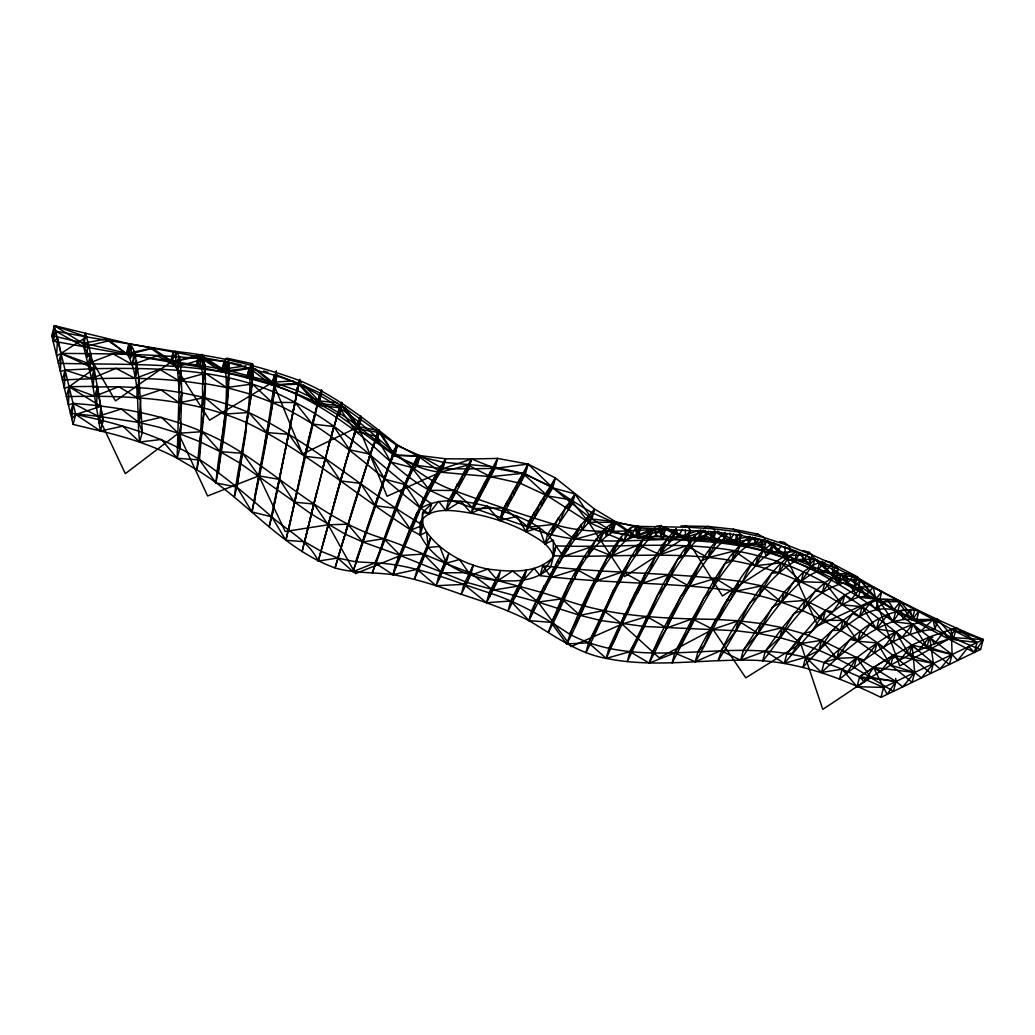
<?xml version="1.0" encoding="UTF-8"?>
<svg xmlns="http://www.w3.org/2000/svg" width="1035" height="1035" viewBox="0 0 1035 1035"><rect width="100%" height="100%" fill="white"/><g stroke="black" fill="none" stroke-linecap="round" stroke-linejoin="round"><path stroke-width="1.5" d="M850.253 573.416C892.726 598.722 937.412 620.612 983.25 639.539L980.611 649.462C906.285 620.858 840.329 573.998 763.636 551.202L761.178 547.36L761.178 539.778M980.611 649.462L880.927 697.37C837.199 675.881 790.132 658.752 740.672 660.214C695.869 660.162 650.64 667.562 606.225 658.389C577.232 653.266 553.673 635.218 528.937 620.612C507.292 609.667 484.328 601.736 461.287 594.31C438.931 586.444 416.393 578.837 393.002 574.671C373.687 572.135 353.944 573.429 335.068 567.956C348.821 521.86 362.91 475.22 379.017 430.198L394.865 455.762L417.351 465.543L442.954 468.7L468.907 468.894L494.989 468.35L528.083 464.094L555.368 477.937L594.556 509.116L615.76 521.769L637.987 537.915C680.008 540.516 722.766 539.662 763.636 551.202L766.275 541.279L763.817 537.437L758.008 534.138L733.246 529.183L708.251 526.453L681.004 525.922M298.96 382.122L271.83 516.853L285.906 540.27L304.678 541.758L320.85 551.15L337.708 558.033L353 571.721L388.112 469.476L392.123 458.453L394.503 454.675L418.386 456.344L443.122 462.27L493.126 466.746L522.895 473.344L547.644 495.985L588.669 522.261L613.807 522.377L638.763 526.401L688.275 527.268L713.451 528.82L738.718 531.899L763.817 537.437L788.269 545.548L812.164 554.954L835.361 565.213L857.342 576.793L860.473 580.079L857.834 590.002C835.827 572.057 805.903 566.507 781.8 552.405C767.414 548.679 757.607 564.101 749.185 573.183C737.748 587.725 728.045 603.509 718.652 619.422C665.906 618.62 611.931 617.326 561.85 598.838C531.602 588.501 500.19 582.239 469.735 572.562C440.742 562.251 413.094 548.55 383.92 538.705C330.023 522.882 288.48 483.578 242.63 453.278C192.381 420.094 132.247 407.79 73.071 403.378L71.764 418.852L75.736 414.479C126.412 425.036 177.218 440.599 218.579 472.982C237.093 486.67 254.416 501.846 271.83 516.853C287.937 531.278 308.637 540.529 318.211 561.073L337.708 558.033L373.557 443.911L354.28 503.23L335.068 567.956C280.821 548.214 245.528 498.974 196.896 469.89C201.825 445.361 200.402 419.408 202.653 394.322C202.019 384.554 204.451 373.506 199.897 364.462L197.517 364.643L195.977 366.351L148.251 358.291L51.75 335.586L54.389 325.663L128.935 343.749L224.103 361.5L274.34 375.175L298.688 383.286L321.342 393.636L341.912 405.914L397.505 445.839L419.99 455.62L442.954 468.7L471.546 458.971L497.628 458.427L528.083 464.094L552.729 487.86L572.368 503.864L591.916 519.04L613.121 531.692L637.987 537.915L665.414 529.299L715.547 532.171L740.969 535.431L766.275 541.279L790.856 549.701L838.246 569.017L900.411 601.645L916.402 620.664L937.697 619.37L953.727 637.676L983.25 639.539L974.375 652.451C941.255 635.089 907.837 618.18 875.662 599.071C864.6 594.646 855.777 583.365 843.305 583.041C805.916 593.689 785.759 632.877 762.691 661.08L765.331 651.157L782.421 627.689L805.372 600.455L824.921 582.589L833.447 577.116L841.067 573.946L848.816 573.312M200.984 357.101L199.897 364.462L203.52 356.04C208.811 390.389 201.657 425.553 199.535 459.967L215.94 482.905L236.924 487.123L251.958 511.937L271.83 516.853L269.191 526.776L299.335 381.954M704.796 527.281C709.156 525.094 713.969 527.837 715.547 532.171L712.908 542.094C708.522 530.942 695.753 539.546 691.458 546.131C665.57 577.918 651.08 616.886 629.953 651.675L606.225 658.389L588.566 642.8L566.714 643.938C578.513 609.718 595.358 576.831 614.363 545.937C620.793 538.653 627.275 525.004 638.763 526.401L640.626 527.992L637.987 537.915L613.807 522.377L591.308 512.338L570.686 499.737L547.644 495.985L520.243 483.267L490.486 476.669L440.483 472.193L418.386 456.344L397.142 444.752L393.416 452.101L371.875 513.399L353 571.721L374.942 562.872C414.789 564.373 451.661 581.036 489.154 592.809C517.992 602.137 544.294 617.235 569.353 634.015C630.056 666.579 700.165 646.357 765.331 651.157L784.245 663.396L811.828 631.35L832.722 611.788L842.154 604.815L850.679 600.106L858.481 597.156L864.988 596.354L870.72 597.04L875.662 599.071L896.53 599.744L951.281 629.125L952.096 654.508L949.457 664.431C887.137 617.533 825.387 563.247 746.985 546.428C674.574 527.087 599.032 556.287 528.6 527.216L528.678 521.821L555.368 477.937L552.729 487.86L526.039 531.744C504.899 520.851 481.767 514.201 458.22 511.238C444.597 509.673 428.348 509.233 420.016 522.39L420.288 535.147C432.695 559.482 459.281 573.584 485.143 578.992C507.098 581.709 534.319 584.309 550.84 566.598L555.886 545.82C542.754 521.549 511.484 514.382 487.123 506.193C465.401 501.095 441.104 496.166 420.74 508.314L393.002 574.671L374.942 562.872L355.639 561.798L337.708 558.033M668.299 529.014C630.16 529.842 591.308 535.975 554.048 524.331C520.346 514.007 486.929 502.712 453.873 490.486C415.785 476.915 388.811 446.279 358.239 421.491C333.373 402.434 306.399 385.809 276.824 375.097C270.562 421.025 261.868 466.694 251.958 511.937L268.699 421.594L275.465 375.407M699.569 530.89C667.601 565.123 651.325 610.728 629.953 651.675L649.23 663.047L674.742 653.007L695.3 661.753L720.8 650.64L740.672 660.214L765.331 651.157C791.723 652.891 817.663 659.127 842.102 669.205L839.463 679.128C867.679 657.083 897.85 631.88 935.058 629.293L937.697 619.37C900.489 621.957 870.319 647.16 842.102 669.205L821.505 672.439L824.145 662.516C850.796 640.484 880.513 604.505 919.041 610.741L916.402 620.664L912.12 619.693L896.53 599.744L878.456 599.407L862.09 606.717L843.176 620.379L821.609 640.342L805.709 657.199L803.069 667.122C820.16 648.505 838.208 630.509 859.451 616.64C870.81 610.068 885.313 605.824 897.772 611.569L900.411 601.645L879.129 601.71L860.473 580.079L835.607 578.94L814.856 559.094L788.217 559.625L766.275 541.279L738.33 545.354L736.079 541.822L736.183 534.409M51.75 335.586L73.097 424.402L100.473 431.013L122.842 426.148L139.699 442.048L161.382 439.461L177.127 458.246C153.038 445.477 126.917 437.262 100.473 431.013L91.559 378.59L82.839 343.387L54.389 325.663L55.722 331.213L53.083 341.136L127.758 354.656L173.802 361.538L176.752 366.791L177.852 372.742L179.107 390.92L177.127 458.246L196.896 469.89L199.664 441.583L203.727 413.987L202.123 407.428L205.292 384.399C158.471 376.365 109.93 377.736 62.423 379.987L65.063 370.064L57.507 338.613L53.083 341.136L54.389 325.663L86.552 336.931L176.442 351.615L179.391 356.868L180.491 362.819L181.875 392.86L179.767 448.323L177.127 458.246L199.535 459.967M798.541 552.198C855.208 577.051 903.102 617.507 952.096 654.508L940.116 668.92C885.585 622.915 829.048 573.558 758.137 555.795C691.82 538.252 623.264 548.576 555.886 545.82L553.479 556.675C536.958 574.386 509.737 571.786 487.783 569.069C464.029 564.295 440.923 551.978 426.627 531.977L420.288 535.147L410.986 530.062L411.05 526.207L429.486 485.92L445.593 458.777L471.546 458.971L494.989 468.35L525.444 474.017L552.729 487.86L575.007 493.941L591.916 519.04L615.76 521.769L640.626 527.992L665.414 529.299L687.693 540.283L715.547 532.171L738.33 545.354L740.969 535.431L738.718 531.899L733.246 529.183M57.507 338.613L56.64 355.936L61.065 353.414C117.123 353.75 173.531 354.242 229.11 362.276C229.278 402.706 223.495 443.316 215.94 482.905C219.071 445.063 230.21 405.927 225.112 368.137L226.044 362.431M699.142 530.321L673.358 538.795L651.377 529.351L624.183 540.891L602.072 531.835C578.177 561.449 560.996 596.678 548.33 632.282C567.154 598.411 578.539 553.272 613.121 531.692L615.76 521.769L608.696 525.612L602.072 531.835L574.761 539.338L554.048 524.331L528.6 527.216L451.234 500.41L429.719 490.318L435.243 475.13L435.36 480.279L440.483 472.193L440.625 466.073L435.36 480.279L420.74 508.314L428.93 513.722L438.581 501.328L445.917 510.501L460.86 501.315L471.197 513.218L487.123 506.193L499.801 520.514L517.047 516.297L526.039 531.744C536.492 537.98 549.87 543.97 553.479 556.675L540.115 575.641L534.073 568.293L523.813 579.755L508.094 610.922L510.734 600.999L526.453 569.832L523.813 579.755L512.584 571.061L497.861 580.674L486.515 602.732L463.926 584.387L436.149 585.719L417.092 569.353L393.002 574.671L395.655 564.748L411.05 526.207L400.454 555.575L355.419 573.649L328.199 524.784L313.864 504.045L329.79 441.518L340.606 404.232L334.331 425.45M805.916 555.083L785.63 555.472L761.178 547.36L736.079 541.822L710.812 538.743L710.993 531.434M253.329 369.133L250.897 397.233L246.214 422.474L245.942 432.384L236.924 487.123L234.285 497.046C239.46 456.215 251.233 414.88 249.901 373.7L250.949 368.124M715.547 532.171L710.812 538.743L685.636 537.191L636.124 536.324L636.46 525.935L631.027 536.428C597.143 562.121 586.586 608.114 566.714 643.938L550.982 622.358L528.937 620.612L510.734 600.999L486.515 602.732L489.154 592.809L500.5 570.751L497.861 580.674L495.687 580.208L489.801 596.328L489.154 592.809M656.229 526.31L661.197 525.547L665.414 529.299L662.775 539.222L660.847 536.66L661.093 528.73M658.92 528.342L636.124 536.324L611.167 532.3L611.465 523.645L606.057 535.535L605.553 528.329L599.433 541.758L596.367 538.653L587.608 557.102L583.585 557.632L574.115 579.445L569.328 583.611L559.211 608.761L550.982 622.358M438.788 575.796L439.073 579.186L444.584 562.949L446.188 563.208L448.828 553.285L438.788 575.796L436.149 585.719L446.188 563.208L439.759 546.454L428.128 547.424L430.767 537.501L417.092 569.353L414.453 579.277L428.128 547.424L426.627 531.977L422.927 525.224C363.324 490.292 311.755 442.087 248.853 412.551C200.065 391.735 145.806 385.175 93.215 387.155L94.198 368.667L86.552 336.931L55.722 331.213L61.065 353.414L60.418 371.668L65.063 370.064L75.736 414.479L100.473 431.013L103.112 421.09L94.198 368.667L65.063 370.064L64.429 388.319L69.06 386.728L94.198 368.667C162.275 367.619 234.22 368.382 295.286 402.563C346.466 428.348 385.007 471.611 431.569 503.799L428.93 513.722L422.655 512.467L420.288 535.147L422.927 525.224L422.655 512.467L431.569 503.799M422.927 525.224L410.986 530.062C355.846 494.601 305.635 450.911 246.214 422.474C189.832 397.854 127.072 395.085 66.421 396.651L69.06 386.728L100.874 406.38L99.347 423.548L103.112 421.09L97.523 386.314L69.06 386.728L68.426 404.97L73.071 403.378L98.221 416.303L138.832 422.461L158.821 427.196L178.421 433.277L199.664 441.583L220.222 451.674L239.991 463.188L311.224 513.968L345.134 534.125L362.819 541.991L400.454 555.575L467.096 582.485L538.096 602.085L579.91 615.346L600.83 620.534L644.184 626.473L735.704 630.703L758.086 633.42L779.782 637.612L800.676 643.55L818.97 650.265L836.772 658.312L854.056 667.459L893.386 691.38L896.025 681.457L895.715 678.378M181.06 423.354L179.767 448.323L177.839 445.593L181.06 423.354L178.964 417.493L181.875 392.86L179.107 390.92L181.319 370.698L177.852 372.742L179.391 356.868L175.381 363.324L176.442 351.615L172.056 361.306L115.519 400.933L83.913 346.854L55.722 331.213M341.434 402.512L339.273 415.837L394.865 455.762L419.99 455.62L445.593 458.777L442.954 468.7L440.483 472.193L387.077 496.244L358.226 425.864L353.97 436.162L346.828 459.255L318.211 561.073L346.402 459.786L359.895 417.415M202.537 354.539L200.156 354.72L198.617 356.428L195.977 366.351C245.386 376.727 296.489 387.672 339.273 415.837L341.912 405.914L341.886 402.292L338.781 412.435L339.415 413.237C372.652 433.691 399.303 468.027 440.483 472.193L468.053 465.064L490.486 476.669L522.895 473.344L550.284 486.062L570.686 499.737L588.669 522.261L624.7 576.534L685.636 537.191L705.728 531.136M555.368 477.937L547.644 495.985L547.153 491.12L541.37 506.154L540.839 501.38L535.017 516.556L534.448 511.937L528.6 527.216L503.683 508.03L473.551 508.612L473.836 503.295L497.628 458.427L494.989 468.35L471.197 513.218L473.836 503.295M254.597 368.822L274.184 385.02L298.921 384.205L317.008 405.125L339.364 407.738L355.6 431.414L376.197 436.356L390.777 462.024L411.581 467.458L429.719 490.318L429.486 485.92L423.845 501.833L423.38 498.391L420.74 508.314C372.768 470.899 328.781 426.627 271.894 402.304L276.824 375.097L274.236 381.527L273.757 380.725L272.826 382.2L209.549 420.184L172.056 361.306L152.456 348.316L127.758 354.656L126.296 353.672L128.935 343.749L132.933 348.407L135.158 354.682L138.884 377.542L142.338 432.125L139.699 442.048C136.09 413.418 141.42 380.958 127.758 354.656L108.455 340.877L83.913 346.854L87.988 341.964L86.798 357.385L90.899 353.452L89.903 370.711L94.198 368.667L61.065 353.414L58.426 363.337C130.526 365.161 204.995 361.111 274.184 385.02C303.76 395.732 330.721 412.357 355.6 431.414C380.66 450.652 401.399 475.518 429.719 490.318L453.873 490.486L473.551 508.612L479.05 493.216L479.257 497.719L484.729 482.426L484.897 487.071L490.331 471.921L490.486 476.669L497.628 458.427M341.912 405.914L339.415 413.237L318.987 400.881L296.722 390.415L272.826 382.2L222.965 369.094L200.156 354.72L170.503 362.25L198.617 356.428L221.464 371.423L249.357 368.007L271.7 385.098L298.688 383.286L318.702 403.559L341.912 405.914L358.433 429.02L361.073 419.097L360.866 415.941L358.433 429.02L379.315 432.63L394.865 455.762L397.142 444.752C366.532 420.546 335.819 395.409 299.361 380.492C259.177 365.756 217.259 355.885 174.695 351.382L173.143 352.327L170.503 362.25L150.89 348.368L126.296 353.672L107.148 338.717L82.839 343.387L85.478 333.464L86.552 336.931L61.065 353.414L88.26 363.376L113.035 353.892L132.519 364.605L157.268 355.717L176.752 366.791L204.322 358.783L226.471 372.199L253.368 367.813M299.18 382.303L271.83 516.853M218.579 472.982C220.985 444.998 225.009 417.571 228.463 389.833L226.6 387.53L205.409 373.247L178.68 380.621L159.571 369.327L135.145 378.461L115.998 368.318L91.559 378.59L65.063 370.064M142.338 432.125L138.832 422.461L140.721 399.665L137.202 397.738L138.884 377.542L135.145 378.461L136.555 360.892L132.519 364.605L134.084 351.201L130.294 358.33L131.717 346.259L127.758 354.656L128.935 343.749M254.597 502.027L255.438 493.824L267.535 433.109M320.332 392.847L285.906 540.27L308.624 439.06L317.008 405.125L318.961 399.782L318.702 403.559L321.342 393.636L321.303 389.988M83.913 346.854L85.478 333.464M340.606 404.232L331.2 436.472L333.839 426.549L312.221 423.988L295.286 402.563L271.894 402.304L249.758 393.973L226.6 387.53L202.769 383.17L205.072 364.773L201.683 368.706L203.52 356.04M173.143 352.327L172.056 361.306L222.965 369.094L246.097 365.885M236.924 487.123L250.897 397.233L249.758 393.973L253.187 374.411L250.729 377.736L252.579 367.813M419.99 455.62L415.747 466.267L416.807 457.871L419.99 455.62L417.351 465.543L412.551 470.149L405.72 485.04L372.302 572.795C385.796 534.176 398.488 494.51 416.807 457.871L412.551 470.149L413.47 463.421L408.941 477.381L408.359 475.117L402.02 494.394L400.312 495.7C392.187 518.25 384.58 540.852 374.942 562.872M200.298 357.153L197.517 364.643L198.617 356.428M265.581 443.86L264.895 443.032L273.072 401.489L271.894 402.304L252.398 384.05L226.6 387.53L229.434 368.551L226.471 372.199L228.282 361.099M224.103 361.5L221.464 371.423C224.918 367.697 222.098 361.15 226.756 358.162L252.54 363.777L253.109 364.98M299.542 380.828L299.775 379.289L296.049 393.209L299.361 380.492L301.547 382.756M420.74 508.314L404.659 484.471L384.722 479.153L370.129 454.158L349.649 449.824L354.617 432.41L353.97 436.162L358.239 421.491L357.256 427.339L360.413 417.364M249.357 368.007L246.718 377.93L249.357 368.007L252.54 363.777M319.647 395.202L304.601 456.319L288.545 530.347M528.083 464.094L520.243 483.267L519.686 479.127L513.852 494.834L513.295 490.693L507.448 506.387L506.891 502.247L501.043 517.953L503.683 508.03L528.083 464.094L525.444 474.017L499.801 520.514L502.454 510.591M397.505 445.839L394.503 454.675L396.586 444.882L393.171 456.06L394.762 448.53L390.777 462.024L390.751 459.553C379.586 493.76 367.257 527.591 355.639 561.798M274.34 375.175L271.7 385.098L276.397 370.802M255.645 369.016L272.826 382.2L302.505 454.042L358.576 426.679L379.302 430.715L376.675 442.553L379.017 430.198L373.557 446.279L376.197 436.356M69.06 386.728L94.884 396.237L118.702 386.689L137.202 397.738L160.93 389.833L179.236 402.783L204.762 397.505L224.556 414.026L248.853 412.551L266.784 432.591L288.83 434.299L304.601 456.319L325.313 458.634L302.039 551.681L317.008 490.771M337.436 402.822L318.987 400.881L321.6 389.859L318.664 399.911L320.345 393.041M304.678 541.758L313.864 504.045L294.25 502.156L279.566 479.386L258.828 475.867L207.608 495.972L178.421 433.277L161.46 417.273L138.832 422.461L121.224 409.019L98.221 416.303L70.432 413.301L73.071 403.378M329.79 441.518L322.674 468.557L325.313 458.634L340.515 480.939L360.594 483.358L375.394 505.74L395.486 508.263L410.986 530.062L416.976 512.428L417.597 515.107L423.38 498.391M88.26 363.376L90.899 353.452M73.097 424.402L75.736 414.479L100.874 406.38L96.553 406.03L97.523 386.314L94.884 396.237M91.559 378.59L94.198 368.667M127.758 354.656L130.41 344.733M132.519 364.605L135.158 354.682M135.145 378.461L137.784 368.538M137.202 397.738L139.841 387.814M138.832 422.461L141.472 412.538M176.752 366.791L179.391 356.868M178.68 380.621L181.319 370.698M179.236 402.783L181.875 392.86M197.517 364.643L200.156 354.72M201.683 368.706L204.322 358.783M202.769 383.17L205.409 373.247M202.123 407.428L204.762 397.505M199.664 441.583L202.304 431.66L178.421 433.277L125.326 473.655L98.221 416.303M227.402 362.392L225.112 368.137L222.965 369.094L225.229 360.581M226.471 372.199L229.11 362.276M226.6 387.53L229.24 377.607M224.556 414.026L227.195 404.103M783.909 546.726L797.131 551.564C782.033 558.939 771.903 573.028 761.708 585.849C746.157 609.887 726.673 633.006 718.161 660.563C740.491 626.033 758.28 583.895 794.492 561.487L797.131 551.564L770.984 552.897L749.625 536.505C723.154 557.761 709.143 590.222 692.286 618.852L666.682 627.999L646.823 616.549L622.074 624.079L571.178 646.552L538.096 602.085L518.302 586.043L493.048 590.131L469.735 572.562L441.945 572.872L423.587 554.035L400.454 555.575L383.92 538.705L362.819 541.991L347.773 524.202L328.199 524.784L285.22 531.485L258.828 475.867L242.63 453.278L220.222 451.674L222.861 441.751M252.035 367.891L249.901 373.7L248.089 375.162L249.978 368.085M250.729 377.736L252.993 369.236M249.758 393.973L252.398 384.05M246.214 422.474L248.853 412.551M239.991 463.188L242.63 453.278M274.184 385.02L276.824 375.097M271.894 402.304L274.534 392.381M266.784 432.591L269.423 422.668M296.282 394.128L298.921 384.205M292.646 412.486L295.286 402.563M286.19 444.222L288.83 434.299M276.927 489.309L279.566 479.386M312.221 423.988L314.86 414.065M303.721 385.02L318.987 400.881L321.626 390.958M304.601 456.319L307.24 446.396M294.25 502.156L296.89 492.233M311.224 513.968L313.864 504.045M336.724 417.661L339.364 407.738M339.415 413.237L342.055 403.314M340.515 480.939L352.288 439.901M355.6 431.414L358.239 421.491M345.134 534.125L347.773 524.202M357.955 493.281L360.594 483.358M367.49 464.081L370.129 454.158M373.557 446.279L377.516 432.915L375.796 440.819L376.662 440.638L379.302 430.715M362.819 541.991L365.459 532.068M375.394 505.74L378.034 495.817M384.722 479.153L387.375 469.23M390.777 462.024L393.416 452.101M394.503 454.675L397.142 444.752M381.281 548.628L383.92 538.705M392.847 518.186L395.486 508.263M402.02 494.394L404.659 484.471M408.941 477.381L411.581 467.458M415.747 466.267L418.386 456.344M410.986 530.062L413.625 520.152M429.719 490.318L432.358 480.408M417.092 569.353L420.947 563.959L423.587 554.035M448.556 500.578L445.917 510.501L468.907 468.894L471.546 458.971L448.556 500.578L451.234 500.41L457.535 483.707L458.505 487.149L464.65 471.016L465.414 474.987L471.546 458.971M451.234 500.41L453.873 490.486M465.414 474.987L468.053 465.064M441.945 572.872L444.584 562.949M473.551 508.612L476.191 498.689M490.486 476.669L493.126 466.746M463.926 584.387L461.287 594.31L470.55 575.266L473.189 565.343L463.926 584.387L467.096 582.485L473.189 565.343M501.043 517.953L503.683 508.03M520.243 483.267L522.895 473.344M493.048 590.131L495.687 580.208M528.678 521.821L526.039 531.744L539.054 527.746L545.057 543.996L553.376 540.115L553.246 555.743C620.625 558.499 689.181 548.175 755.498 565.718C823.446 582.808 878.663 628.866 930.763 673.41L933.415 663.487L929.663 636.874L956.366 627.753L977.014 642.528L983.25 639.539L951.281 629.125L977.014 642.528L974.375 652.451L968.708 646.526L957.763 660.446L952.096 654.508L927.024 646.797L912.766 624.131L893.05 621.595C865.053 631.57 842.956 652.684 821.505 672.439L805.709 657.199L784.245 663.396L786.885 653.473L814.467 621.427L825.529 610.365L844.793 594.892L861.12 587.233L867.628 586.431L873.359 587.117L881.781 591.787L879.129 601.71L875.662 599.071L857.342 576.793L832.722 575.137C823.123 565.498 809.228 574.723 801.103 581.67C776.444 603.987 758.603 632.514 740.672 660.214L743.311 650.29L760.725 623.497L784.025 592.266L803.742 571.747L812.229 565.485L822.165 561.384M528.6 527.216L531.24 517.293M510.734 600.999L515.663 595.966L518.302 586.043M547.644 495.985L550.284 486.062M547.696 534.073L545.057 543.996L572.368 503.864L575.007 493.941L547.696 534.073L551.409 534.254L558.318 517.759L559.857 521.394L566.611 505.468L568.047 509.66L575.007 493.941M780.972 545.652L773.624 542.974C758.771 551.396 748.835 566.171 742.703 581.761C676.437 572.019 609.085 574.076 542.754 565.718L540.115 575.641C605.152 583.831 671.159 581.903 736.144 591.192C803.289 600.805 861.185 639.759 912.081 682.401L914.72 672.478L912.094 645.051L929.663 636.874L932.82 637.25M551.409 534.254L554.048 524.331M528.937 620.612L531.576 610.689L536.195 601.244L562.057 553.104L577.401 529.415L594.556 509.116L591.916 519.04C564.01 547.955 546.946 585.176 528.937 620.612L536.195 601.244L538.096 602.085L561.85 598.838L579.91 615.346L603.47 610.611L622.074 624.079L659.217 657.846L712.934 629.319L738.343 620.78L760.725 623.497L782.421 627.689L803.315 633.627L821.609 640.342L856.695 657.548L896.025 681.457L902.727 686.891L914.72 672.478L921.422 677.912L933.415 663.487L909.455 654.974L895.754 631.803L876.438 628.944L869.943 624.571L857.717 641.208L850.033 639.345L836.772 658.312L824.145 662.516M568.047 509.66L570.686 499.737M952.096 654.508L912.094 645.051L883.541 661.145L859.632 676.735L856.993 686.658L870.875 677.382L896.025 681.457L887.15 694.381L883.567 687.447L842.102 669.205L856.993 686.658L883.567 687.447L977.014 642.528L948.642 639.048L933.027 619.499L920.257 631.738L912.766 624.131L901.614 637.883L895.754 631.803L883.774 647.302C846.462 620.948 806.77 596.225 761.708 585.849L736.144 591.192L715.314 578.423L689.323 586.327L668.688 574.658L642.813 583.08L622.565 571.889L588.566 642.8L585.926 652.723C605.436 614.428 619.279 571.449 648.738 539.274L651.377 529.351L638.453 544.824L622.565 571.889L597.027 580.635L576.754 569.522L551.15 577.426L553.79 567.503M935.058 629.293L933.027 619.499L903.18 619.499L893.05 621.595L887.681 614.712L876.438 628.944L862.09 606.717L842.154 604.815L824.921 582.589L801.103 581.67L781.347 562.794L755.498 565.718L734.423 550.956L707.927 557.71L686.593 545.743L659.903 554.657L638.453 544.824L611.724 555.86L590.248 547.179L563.363 556.507L566.003 546.583L567.296 550.309L573.739 534.655L574.761 539.338L581.101 524.409L582.019 529.829L588.048 515.896L588.669 522.261L611.167 532.3L615.76 521.769M574.761 539.338L577.401 529.415M559.211 608.761L561.85 598.838M574.115 579.445L576.754 569.522M587.608 557.102L590.248 547.179M599.433 541.758L602.072 531.835M569.353 634.015L579.91 615.346L582.55 605.423M579.91 615.346L591.14 587.492L597.027 580.635L599.666 570.712M611.167 532.3L613.807 522.377M597.027 580.635L607.092 557.425L611.724 555.86L614.363 545.937M588.566 642.8L600.83 620.534L603.47 610.611M611.724 555.86L620.832 537.307L624.183 540.891L626.822 530.968M600.83 620.534L613.043 590.674L619.926 581.812L622.565 571.889M624.183 540.891L630.431 528.16L631.027 536.428L636.124 536.324L638.763 526.401M674.975 529.842L662.542 544.733L645.452 573.157L616.731 631.182L608.865 648.479L606.225 658.389C619.383 629.371 632.838 600.429 648.622 572.73C658.157 559.728 664.962 538.95 682.44 535.418L685.636 537.191L687.693 540.283L690.345 530.36L688.275 527.268L685.079 525.495M619.926 581.812L630.625 557.347L635.813 554.747L638.453 544.824M642.813 583.08L645.452 573.157L648.622 572.73L656.992 553.246L659.903 554.657L667.394 538.109L669.257 542.702L675.997 528.872L678.365 535.845L682.57 529.377M629.953 651.675L627.313 661.598L644.184 626.473L657.704 595.073L666.048 584.581L677.796 559.107L683.954 555.666L694.097 536.208L698.03 539.752L703.283 530.062M635.813 554.747L645.232 535.716L648.738 539.274L655.776 535.431L660.847 536.66L663.099 528.16M659.903 554.657L662.542 544.733M644.184 626.473L646.823 616.549M673.358 538.795L675.997 528.872M666.048 584.581L668.688 574.658M702.04 530.606L722.611 542.185L725.25 532.262C710.89 544.151 701.678 560.789 691.962 576.404C677.058 604.815 658.868 632.359 649.23 663.047C669.49 623.885 687.201 582.382 715.767 548.33C720.528 543.388 729.416 535.03 736.079 541.822L756.106 538.653M683.954 555.666L686.593 545.743M651.869 653.124L666.682 627.999L669.322 618.076M698.03 539.752L700.669 529.829M666.682 627.999L680.564 596.716L689.323 586.327L691.962 576.404M933.415 663.487L893.373 655.246L873.514 667.459L863.979 681.923L859.632 676.735L873.514 667.459L914.72 672.478L877.085 642.955L864.251 660.175L856.695 657.548L836.772 658.312L821.609 640.342L800.676 643.55L745.782 677.834L712.934 629.319L692.286 618.852L674.742 653.007L672.103 662.93C692.428 624.829 710.32 584.128 739.896 552.043C745.071 546.855 754.826 540.076 761.178 547.36L766.275 541.279M710.812 538.743L712.701 531.654M689.323 586.327L701.432 560.97L707.927 557.71L710.566 547.787M674.742 653.007L689.646 628.775L692.286 618.852M689.646 628.775L703.684 598.088L712.675 588.333L715.314 578.423M914.72 672.478L890.734 665.169L877.085 642.955L857.717 641.208L843.176 620.379L822.89 620.288L805.372 600.455L781.386 602.189L761.708 585.849L738.783 581.269L730.257 600.287L727.062 599.808L706.659 635.49L697.939 651.83L695.3 661.753C715.133 629.345 727.243 592.68 751.824 563.26L755.498 565.718L763.739 550.102L766.301 555.743L773.624 542.974L776.962 551.409L781.632 545.833M717.449 531.11L736.079 541.822L737.968 534.733M712.675 588.333L725.017 563.558L731.784 560.879L734.423 550.956M731.784 560.879L742.535 542.12L746.985 546.428L749.625 536.505L722.611 542.185L718.419 538.407L707.927 557.71M736.144 591.192L738.783 581.269M720.8 650.64L735.704 630.703L738.343 620.78L715.573 619.396L704.02 645.413L697.939 651.83M755.498 565.718L758.137 555.795M761.178 547.36L763.067 540.27M735.704 630.703L749.922 602.68L759.069 595.772L761.708 585.849M770.984 552.897L773.624 542.974M743.311 650.29L758.086 633.42L760.725 623.497M759.069 595.772L771.683 573.209L778.708 572.717L781.347 562.794M738.343 620.78L758.086 633.42L772.304 607.222L781.386 602.189L784.025 592.266M765.331 651.157L779.782 637.612L782.421 627.689L800.676 643.55L822.773 709.337C864.264 682.376 905.056 650.666 953.727 637.676L956.366 627.753L948.642 639.048L899.687 665.919L875.662 599.071L873.359 587.117L864.988 596.354L861.12 587.233L850.679 600.106L844.793 594.892L832.722 611.788L825.529 610.365L811.828 631.35L803.315 633.627L786.885 653.473L792.435 653.266L803.315 633.627M781.386 602.189L794.065 580.946L801.103 581.67L803.742 571.747M812.164 554.954L814.856 559.094L812.216 569.017L809.525 564.877L812.164 554.954L809.292 552.354L803.199 550.529M779.782 637.612L793.884 613.419L802.733 610.378L805.372 600.455M919.041 610.741L912.12 619.693L910.438 609.395L903.18 619.499L900.903 610.327L893.05 621.595L878.456 599.407L858.481 597.156L841.067 573.946L817.12 571.786L819.759 561.863M802.733 610.378L815.36 590.558L822.282 592.512L824.921 582.589M825.956 561.035L832.308 562.781L838.246 569.017L835.607 578.94L832.722 575.137L834.986 566.637M822.89 620.288L825.529 610.365M805.709 657.199L818.97 650.265L821.609 640.342M822.282 592.512L833.447 577.116L838.428 583.869L841.067 573.946M842.154 604.815L844.793 594.892M818.97 650.265L832.399 630.367L840.536 630.302L843.176 620.379M860.473 580.079L854.703 586.716L856.967 578.203M836.772 658.312L839.411 648.389M858.481 597.156L861.12 587.233M840.536 630.302L852.633 613.548L859.451 616.64L862.09 606.717M857.717 641.208L860.37 631.285M854.056 667.459L856.695 657.548L870.875 677.382M859.451 616.64L870.28 603.069L875.817 609.33L878.456 599.407M876.438 628.944L879.077 619.021M874.446 652.878L877.085 642.955M893.05 621.595L895.689 611.672L905.819 609.576M893.114 641.726L895.754 631.803M880.927 697.37L883.567 687.447L873.514 667.459L880.901 671.068L893.373 655.246L900.217 659.851L912.094 645.051L918.368 650.653L929.663 636.874L934.476 643.835L944.321 631.324L948.642 639.048M890.734 665.169L893.373 655.246L893.697 658.325M912.12 619.693L914.759 609.77M910.127 634.054L912.766 624.131M909.455 654.974L912.094 645.051M927.024 646.797L929.663 636.874M327.151 451.441L333.839 426.549L349.649 449.824M323.218 542.819L330.838 514.861M317.008 405.125L320.268 393.158M331.342 513.489L343.154 471.016M296.722 390.415L299.141 382.226M333.982 503.566L340.153 481.585M275.051 375.071L272.826 382.2L293.112 380.893M248.089 375.162L250.367 368.149M393.002 574.671L399.406 555.019L400.454 555.575M318.987 400.881L321.342 393.636M361.073 419.097L358.576 426.679L344.81 407.208M376.662 440.638L379.315 432.63M222.965 369.094L225.332 362.263M538.096 602.085L544.074 585.694L544.708 589.342L550.594 573.364L551.15 577.426L557.981 560.077L559.405 563.027L566.003 546.583M420.947 563.959L430.767 537.501M440.483 472.193L445.593 458.777M645.452 573.157L637.599 592.913L635.037 593.146L627.223 613.483L624.713 614.156L614.091 641.105L608.865 648.479M515.663 595.966L526.453 569.832M588.669 522.261L594.556 509.116M629.862 603.56L640.238 582.99M648.738 539.274L654.43 528.122M636.124 536.324L640.626 527.992M661.197 525.547L655.776 535.431L655.246 528.173M722.611 542.185L727.282 533.957M708.755 531.046L705.611 536.376L705.068 530.321M746.985 546.428L752.587 537.113M721.291 609.499L732.896 590.364M733.841 533.892L730.606 539.106L729.947 532.934M660.847 536.66L665.414 529.299M856.695 657.548L846.759 673.293L842.102 669.205M778.708 572.717L789.744 555.717L794.492 561.487C799.667 559.301 805.929 560.401 809.525 564.877L814.856 559.094M758.694 539.015L755.369 544.061L754.58 537.657M794.492 561.487L800.223 552.871M798.244 552.677L817.12 571.786L823.744 562.121M690.345 530.36L685.636 537.191L722.43 595.94L785.63 555.472L790.856 549.701L788.269 545.548L784.439 542.482L779.601 541.486M801.103 581.67L812.229 565.485L817.12 571.786M838.428 583.869L845.944 573.118L847.613 583.339L853.125 575.913M809.292 552.354L803.251 560.685L802.254 553.35M736.079 541.822L740.969 535.431M900.411 601.645L893.891 609.667L887.5 599.575L875.817 609.33M881.781 591.787L875.662 599.071L817.754 625.696L785.63 555.472L784.84 546.816M816.731 559.443L832.722 575.137L838.246 569.017M446.188 563.208L459.488 559.521L470.55 575.266L487.783 569.069L497.861 580.674M758.086 633.42L782.421 627.689M755.459 534.345L758.008 534.138M859.632 676.735L896.025 681.457M738.964 534.642L742.004 535.173M230.624 362.625L241.246 365.045M754.127 537.708L772.123 542.573M263.627 370.996L268.026 372.367M663.487 526.737L685.636 537.191L685.299 529.881M250.729 365.239L253.187 367.127M767.452 540.438L785.63 555.472L788.217 559.625M202.304 431.66L220.222 451.674M542.754 565.718L551.15 577.426M555.886 545.82L563.363 556.507M824.779 562.393L826.085 571.216L832.308 562.781L832.722 575.137M854.121 576.184L854.703 586.716M809.383 557.05L809.525 564.877"/></g></svg>
